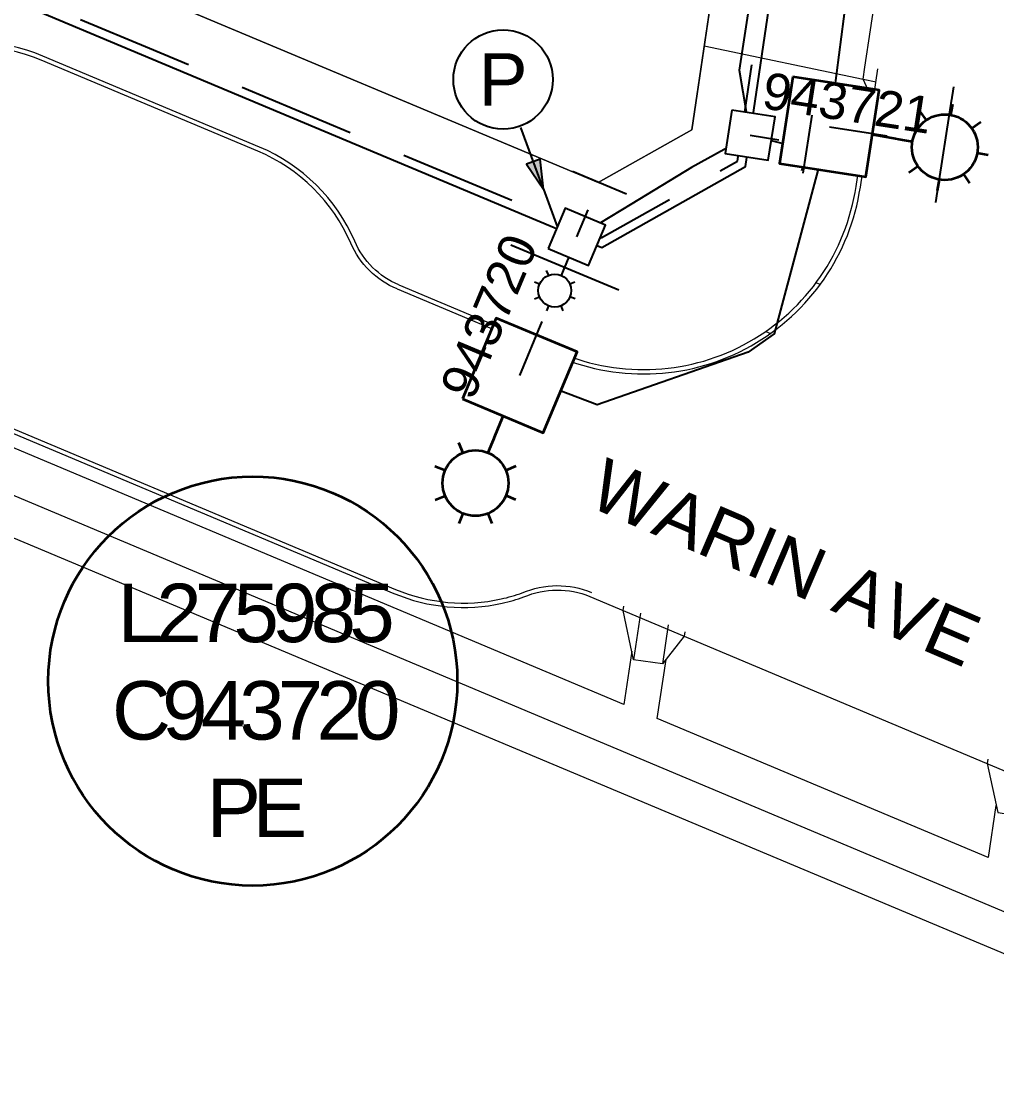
# Model space of a CAD drawing. Header units: metres. Extents: x 307635 to 308805, y 6256169 to 6257356.
# Drawn here: x 308148.45 to 308181.84, y 6256682.75 to 6256719.11 of the extents above; entities that cross this region are included whole.
import ezdxf
from ezdxf.enums import TextEntityAlignment as Align

# ---------------------------------------------------------------- set-up
doc = ezdxf.new("R2010")
doc.units = ezdxf.units.M
doc.linetypes.add('IE Trench LV', pattern=[6, 4, -2])
doc.layers.get('0').update_dxf_attribs({"color": 6})
doc.layers.get('Defpoints').update_dxf_attribs({"color": 250})
doc.layers.add('_User Miscellaneous10', color=252, linetype='Continuous', lineweight=13, transparency=0.5)
for name, color, linetype, lineweight in [('_User_LV_Exist', 5, 'Continuous', 35), ('Cadastre Developer_SP_NEW', 92, 'Continuous', 15), ('Cadastre Land Parcels_SP_EXT', 118, 'Continuous', 15), ('Cadastre Roads_SP_NEW', 214, 'Continuous', 15)]:
    doc.layers.add(name, color=color, linetype=linetype, lineweight=lineweight)
for name, color, linetype in [('Equip_SP_SL_NEW', 2, 'Continuous'), ('Mains_LV_New_R6', 2, 'Cable Z'), ('Mains_LV_New_T84', 2, 'Cable x'), ('Notes_SP_NEW', 51, 'Continuous'), ('SupportsUG_SP_LV_SL_NEW', 2, 'Continuous'), ('Trench_SP_NEW', 2, 'Continuous')]:
    doc.layers.add(name, color=color, linetype=linetype)
doc.styles.add('SL_LABEL', font='arial.ttf', dxfattribs={"height": 2})
doc.styles.get("Standard").update_dxf_attribs({"font": 'arial.ttf'})
doc.linetypes.add('Cable New UG', pattern='A,5.5,-0.01,["X",Standard,S=1.8,R=0,X=0,Y=-0.94],-1.7', length=7.21)
doc.linetypes.add('Cable o', pattern='A,3.5,-0.01,["O",Standard,S=1.25,R=0,X=0,Y=-0.63],-1.36', length=4.87)
doc.linetypes.add('Cable x', pattern='A,4.5,-0.01,["X",Standard,S=1.25,R=0,X=0,Y=-0.65],-1.2', length=5.71)
doc.linetypes.add('Cable Z', pattern='A,5,-0.01,["Z",Standard,S=1.5,R=0,X=0,Y=-0.75],-1.3', length=6.31)

# ---------------------------------------------------------------- blocks, each defined once
blk = doc.blocks.new('COLUMN_NEW')
at = {"layer": 'Defpoints'}
blk.add_line((4, -2), (4, 2), dxfattribs=at)
at = {"width": 0.9, "flags": 8}
blk.add_attdef('ASSET_NUM', text='', height=2, dxfattribs=at).set_placement((4, 2), align=Align.MIDDLE_LEFT)
at = {"flags": 1}
blk.add_attdef('Z', (-2.351, -1.813), '', height=0.2, rotation=270, dxfattribs=at)
at = {"flags": 9}
for tag, p in [('NOTES', (-2, -1.813)), ('SUBURB', (-1.8, -1.813)), ('STREETNAME', (-1.6, -1.813)), ('LOCATION', (-1.4, -1.813)), ('LEGEND', (-1.2, -1.813)), ('USAGE', (-1, -1.813)), ('STATE', (-0.8, -1.813)), ('OWNED_BY', (-0.6, -1.813)), ('COLUMN_TYPE', (-0.4, -1.813)), ('STREET_CODE', (-0.2, -1.813)), ('STRUCTURE_PLANT_NUMBER', (0.031, -1.813))]:
    blk.add_attdef(tag, text='', height=0.2, rotation=270, dxfattribs=at).set_placement(p, align=Align.MIDDLE_LEFT)
at = {"ltscale": 10}
blk.add_wipeout([(-1.5, -1.5), (-1.5, 1.5), (1.5, 1.5), (1.5, -1.5)], dxfattribs=at)
blk.add_lwpolyline([(-1.5, 1.5), (-1.5, -1.5), (1.5, -1.5), (1.5, 1.5)], close=True)
at = {"layer": 'Defpoints'}
blk.add_line((0, 0), (2, 0), dxfattribs=at)
blk = doc.blocks.new('*U263')
for tag, height, rotation, flags, p in [('LANTNUMBER', 0.2, 270, 9, (-1.4, 2.6)), ('LOUTREACH', 0.2, 270, 9, (-1.4, 2.2)), ('LOUTREACHVOCAB', 0.2, 270, 9, (-1.4, 2)), ('LRATECODE', 0.2, 270, 9, (-1.4, 1.8)), ('LREMOVE', 0.2, 270, 9, (-1.4, 1.6)), ('LREPLACE', 0.2, 270, 9, (-1.4, 1.4)), ('LTYPE', 0.2, 270, 9, (-1.4, 1.2)), ('LTYPEVOCAB', 0.2, 270, 9, (-1.4, 1)), ('LEGEND', 0.2, 270, 9, (-1.4, 0.8)), ('SUBURB', 0.2, 270, 9, (-1.4, 0.6)), ('STREETNAME', 0.2, 270, 9, (-1.4, 0.4)), ('LOCATION', 0.2, 270, 9, (-1.4, 0.2)), ('LNEW', 0.2, 270, 9, (-6.4, 0)), ('LMASTVOCAB', 0.2, 270, 9, (-6.2, 0)), ('LMAST', 0.2, 270, 9, (-6, 0)), ('LLAMPVOCAB', 0.2, 270, 9, (-5.8, 0)), ('LLAMP', 0.2, 270, 9, (-5.6, 0)), ('LEXIST', 0.2, 270, 9, (-5.4, 0)), ('LCHARGE3PERCENT', 0.2, 270, 9, (-5.2, 0)), ('LCHARGE3', 0.2, 270, 9, (-5, 0)), ('LCHARGE2PERCENT', 0.2, 270, 9, (-4.8, 0)), ('LCHARGE2', 0.2, 270, 9, (-4.6, 0)), ('LCHARGE1PERCENT', 0.2, 270, 9, (-4.4, 0)), ('LCHARGE1', 0.2, 270, 9, (-4.2, 0)), ('LCATEGORY', 0.2, 270, 9, (-4, 0)), ('LBRACKETVOCAB', 0.2, 270, 9, (-3.8, 0)), ('LBRACKET', 0.2, 270, 9, (-3.6, 0)), ('LKINGHEIGHT', 0.2, 270, 9, (-3.4, 0)), ('CREPLACE', 0.2, 270, 9, (-3.2, 0)), ('CREMOVE', 0.2, 270, 9, (-3, 0)), ('CNUMBER', 0.2, 270, 9, (-2.8, 0)), ('CNEW', 0.2, 270, 9, (-2.6, 0)), ('CEXIST', 0.2, 270, 9, (-2.4, 0)), ('USAGE', 0.2, 270, 9, (-2.2, 0)), ('STATE', 0.2, 270, 9, (-2, 0)), ('OWNED_BY', 0.2, 270, 9, (-1.8, 0)), ('ORIENTATION', 0.2, 270, 9, (-1.6, 0)), ('NOTES', 0.2, 270, 9, (-1.4, 0)), ('NO_PHASES', 0.2, 270, 9, (-1.2, 0)), ('LNUMBER', 1, 247.6127, 8, (-3.591, -6.092))]:
    blk.add_attdef(tag, text='', height=height, rotation=rotation, dxfattribs=dict(flags=flags)).set_placement(p, align=Align.MIDDLE_LEFT)
at = {"style": 'SL_LABEL'}
for tag, height, rotation, flags, p in [('STREET_CODE', 0.001, 270, 9, (0.001, 0)), ('ASSET_NUM', 1, 247.6127, 8, (-1.741, -6.853))]:
    blk.add_attdef(tag, text='', height=height, rotation=rotation, dxfattribs=dict(at, flags=flags)).set_placement(p, align=Align.MIDDLE_LEFT)
at = {"flags": 1}
blk.add_attdef('Z', (0, 0), '', height=0.001, rotation=270, dxfattribs=at)
blk.add_wipeout([(-2.166, -5.259), (-2.908, -4.275), (-3.084, -3.056), (-2.1, -2.314), (-0.881, -2.138), (-0.139, -3.122), (0.037, -4.341), (-0.947, -5.083)])
for p, q in [((0, 0), (-1.095, -2.658)), ((-2.1, -2.314), (-1.956, -2.66)), ((-2.564, -3.27), (-2.91, -3.127)), ((-0.139, -3.122), (-0.485, -3.266)), ((-2.908, -4.275), (-2.562, -4.131)), ((-0.137, -4.27), (-0.483, -4.127)), ((-1.952, -4.739), (-2.095, -5.085)), ((-0.947, -5.083), (-1.091, -4.737))]:
    blk.add_line(p, q)
blk.add_circle((-1.523, -3.699), 1.125)
at = {"flags": 9}
for tag, p in [('OPERATING_VOLTAGE', (-1.4, 0)), ('LANTERN_TYPE', (-1, 0)), ('LANTERN_PURPOSE', (-0.8, 0)), ('CONTROL_TYPE', (-0.6, 0)), ('CONSTRUCTED_VOLTAGE', (-0.4, 0)), ('MAINTAINED_BY', (-1.4, -0.663))]:
    blk.add_attdef(tag, text='', height=0.2, rotation=270, dxfattribs=at).set_placement(p, align=Align.MIDDLE_LEFT)
blk.add_attdef('OPERATED_BY', (-1.4, -0.407), '', height=0.2, rotation=270, dxfattribs=at)
blk = doc.blocks.new('*U264')
for tag, height, rotation, flags, p in [('LANTNUMBER', 0.2, 270, 9, (-1.4, 2.6)), ('LOUTREACH', 0.2, 270, 9, (-1.4, 2.2)), ('LOUTREACHVOCAB', 0.2, 270, 9, (-1.4, 2)), ('LRATECODE', 0.2, 270, 9, (-1.4, 1.8)), ('LREMOVE', 0.2, 270, 9, (-1.4, 1.6)), ('LREPLACE', 0.2, 270, 9, (-1.4, 1.4)), ('LTYPEVOCAB', 0.2, 270, 9, (-1.4, 1)), ('LEGEND', 0.2, 270, 9, (-1.4, 0.8)), ('LTYPE', 0.2, 270, 9, (-1.4, 1.2)), ('SUBURB', 0.2, 270, 9, (-1.4, 0.6)), ('STREETNAME', 0.2, 270, 9, (-1.4, 0.4)), ('LOCATION', 0.2, 270, 9, (-1.4, 0.2)), ('LNEW', 0.2, 270, 9, (-6.4, 0)), ('LMASTVOCAB', 0.2, 270, 9, (-6.2, 0)), ('LMAST', 0.2, 270, 9, (-6, 0)), ('LLAMPVOCAB', 0.2, 270, 9, (-5.8, 0)), ('LLAMP', 0.2, 270, 9, (-5.6, 0)), ('LEXIST', 0.2, 270, 9, (-5.4, 0)), ('LCHARGE3PERCENT', 0.2, 270, 9, (-5.2, 0)), ('LCHARGE3', 0.2, 270, 9, (-5, 0)), ('LCHARGE2PERCENT', 0.2, 270, 9, (-4.8, 0)), ('LCHARGE2', 0.2, 270, 9, (-4.6, 0)), ('LCHARGE1PERCENT', 0.2, 270, 9, (-4.4, 0)), ('LCHARGE1', 0.2, 270, 9, (-4.2, 0)), ('LCATEGORY', 0.2, 270, 9, (-4, 0)), ('LBRACKETVOCAB', 0.2, 270, 9, (-3.8, 0)), ('LBRACKET', 0.2, 270, 9, (-3.6, 0)), ('LKINGHEIGHT', 0.2, 270, 9, (-3.4, 0)), ('CREPLACE', 0.2, 270, 9, (-3.2, 0)), ('CREMOVE', 0.2, 270, 9, (-3, 0)), ('CNUMBER', 0.2, 270, 9, (-2.8, 0)), ('CNEW', 0.2, 270, 9, (-2.6, 0)), ('CEXIST', 0.2, 270, 9, (-2.4, 0)), ('USAGE', 0.2, 270, 9, (-2.2, 0)), ('STATE', 0.2, 270, 9, (-2, 0)), ('OWNED_BY', 0.2, 270, 9, (-1.8, 0)), ('ORIENTATION', 0.2, 270, 9, (-1.6, 0)), ('OPERATING_VOLTAGE', 0.2, 270, 9, (-1.4, 0)), ('MAINTAINED_BY', 0.2, 270, 9, (-1.4, -0.663)), ('NOTES', 0.2, 270, 9, (-1.4, 0)), ('NO_PHASES', 0.2, 270, 9, (-1.2, 0)), ('LANTERN_TYPE', 0.2, 270, 9, (-1, 0)), ('LANTERN_PURPOSE', 0.2, 270, 9, (-0.8, 0)), ('CONTROL_TYPE', 0.2, 270, 9, (-0.6, 0)), ('CONSTRUCTED_VOLTAGE', 0.2, 270, 9, (-0.4, 0)), ('LNUMBER', 1, 345.78163, 8, (6.54, -2.689))]:
    blk.add_attdef(tag, text='', height=height, rotation=rotation, dxfattribs=dict(flags=flags)).set_placement(p, align=Align.MIDDLE_LEFT)
for tag, p, height, flags in [('OPERATED_BY', (-1.4, -0.407), 0.2, 9), ('Z', (0, 0), 0.001, 1)]:
    blk.add_attdef(tag, p, '', height=height, rotation=270, dxfattribs=dict(flags=flags))
at = {"style": 'SL_LABEL'}
for tag, height, rotation, flags, p in [('STREET_CODE', 0.001, 270, 9, (0.001, 0)), ('ASSET_NUM', 1, 345.78163, 8, (7.031, -0.75))]:
    blk.add_attdef(tag, text='', height=height, rotation=rotation, dxfattribs=dict(at, flags=flags)).set_placement(p, align=Align.MIDDLE_LEFT)
blk.add_wipeout([(5.513, -1.397), (4.645, -2.271), (3.463, -2.618), (2.589, -1.75), (2.242, -0.568), (3.11, 0.306), (4.292, 0.653), (5.166, -0.215)])
for p, q in [((0, 0), (2.787, -0.706)), ((3.11, 0.306), (3.302, -0.016)), ((4.246, 0.472), (4.154, 0.108)), ((5.166, -0.215), (4.844, -0.407)), ((4.968, -1.259), (5.332, -1.351)), ((2.589, -1.75), (2.911, -1.558)), ((3.601, -2.073), (3.509, -2.437)), ((4.645, -2.271), (4.453, -1.949))]:
    blk.add_line(p, q)
blk.add_circle((3.877, -0.982), 1.125)
blk = doc.blocks.new('*U269')
for tag, height, rotation, flags, p in [('LANTNUMBER', 0.2, 270, 9, (-1.4, 2.6)), ('LOUTREACH', 0.2, 270, 9, (-1.4, 2.2)), ('LOUTREACHVOCAB', 0.2, 270, 9, (-1.4, 2)), ('LRATECODE', 0.2, 270, 9, (-1.4, 1.8)), ('LREMOVE', 0.2, 270, 9, (-1.4, 1.6)), ('LREPLACE', 0.2, 270, 9, (-1.4, 1.4)), ('LTYPE', 0.2, 270, 9, (-1.4, 1.2)), ('LTYPEVOCAB', 0.2, 270, 9, (-1.4, 1)), ('LEGEND', 0.2, 270, 9, (-1.4, 0.8)), ('SUBURB', 0.2, 270, 9, (-1.4, 0.6)), ('STREETNAME', 0.2, 270, 9, (-1.4, 0.4)), ('LOCATION', 0.2, 270, 9, (-1.4, 0.2)), ('LNEW', 0.2, 270, 9, (-6.4, 0)), ('LMASTVOCAB', 0.2, 270, 9, (-6.2, 0)), ('LMAST', 0.2, 270, 9, (-6, 0)), ('LLAMPVOCAB', 0.2, 270, 9, (-5.8, 0)), ('LLAMP', 0.2, 270, 9, (-5.6, 0)), ('LEXIST', 0.2, 270, 9, (-5.4, 0)), ('LCHARGE3PERCENT', 0.2, 270, 9, (-5.2, 0)), ('LCHARGE3', 0.2, 270, 9, (-5, 0)), ('LCHARGE2PERCENT', 0.2, 270, 9, (-4.8, 0)), ('LCHARGE2', 0.2, 270, 9, (-4.6, 0)), ('LCHARGE1PERCENT', 0.2, 270, 9, (-4.4, 0)), ('LCHARGE1', 0.2, 270, 9, (-4.2, 0)), ('LCATEGORY', 0.2, 270, 9, (-4, 0)), ('LBRACKETVOCAB', 0.2, 270, 9, (-3.8, 0)), ('LBRACKET', 0.2, 270, 9, (-3.6, 0)), ('LKINGHEIGHT', 0.2, 270, 9, (-3.4, 0)), ('CREPLACE', 0.2, 270, 9, (-3.2, 0)), ('CREMOVE', 0.2, 270, 9, (-3, 0)), ('CNUMBER', 0.2, 270, 9, (-2.8, 0)), ('CNEW', 0.2, 270, 9, (-2.6, 0)), ('CEXIST', 0.2, 270, 9, (-2.4, 0)), ('USAGE', 0.2, 270, 9, (-2.2, 0)), ('STATE', 0.2, 270, 9, (-2, 0)), ('OWNED_BY', 0.2, 270, 9, (-1.8, 0)), ('ORIENTATION', 0.2, 270, 9, (-1.6, 0)), ('OPERATING_VOLTAGE', 0.2, 270, 9, (-1.4, 0)), ('NOTES', 0.2, 270, 9, (-1.4, 0)), ('NO_PHASES', 0.2, 270, 9, (-1.2, 0)), ('LANTERN_TYPE', 0.2, 270, 9, (-1, 0)), ('LANTERN_PURPOSE', 0.2, 270, 9, (-0.8, 0)), ('CONTROL_TYPE', 0.2, 270, 9, (-0.6, 0)), ('CONSTRUCTED_VOLTAGE', 0.2, 270, 9, (-0.4, 0)), ('MAINTAINED_BY', 0.2, 270, 9, (-1.4, -0.663)), ('LNUMBER', 1, 349.9816, 8, (6.719, -2.203))]:
    blk.add_attdef(tag, text='', height=height, rotation=rotation, dxfattribs=dict(flags=flags)).set_placement(p, align=Align.MIDDLE_LEFT)
at = {"style": 'SL_LABEL'}
for tag, height, rotation, flags, p in [('ASSET_NUM', 1, 349.9816, 8, (7.067, -0.233)), ('STREET_CODE', 0.001, 270, 9, (0.001, 0))]:
    blk.add_attdef(tag, text='', height=height, rotation=rotation, dxfattribs=dict(at, flags=flags)).set_placement(p, align=Align.MIDDLE_LEFT)
for tag, p, height, flags in [('Z', (0, 0), 0.001, 1), ('OPERATED_BY', (-1.4, -0.407), 0.2, 9)]:
    blk.add_attdef(tag, p, '', height=height, rotation=270, dxfattribs=dict(flags=flags))
blk.add_wipeout([(5.601, -0.989), (4.799, -1.925), (3.645, -2.358), (2.71, -1.556), (2.277, -0.403), (3.079, 0.533), (4.233, 0.966), (5.168, 0.164)])
for p, q in [((4.2, 0.781), (4.135, 0.412)), ((3.079, 0.533), (3.294, 0.226)), ((0, 0), (2.831, -0.5)), ((5.168, 0.164), (4.861, -0.051)), ((5.047, -0.892), (5.416, -0.957)), ((2.71, -1.556), (3.017, -1.341)), ((3.743, -1.804), (3.678, -2.173)), ((4.799, -1.925), (4.584, -1.618))]:
    blk.add_line(p, q)
blk.add_circle((3.939, -0.696), 1.125)
blk = doc.blocks.new('*U291')
h = blk.add_hatch(color=256)
h.dxf.hatch_style = 1
h.paths.add_polyline_path([(1.271, -2.729), (0.802, -2.902), (1.382, -3.754)])
at = {"flags": 128}
blk.add_lwpolyline([(1.271, -2.729), (0.802, -2.902), (1.382, -3.754), (1.271, -2.729)], dxfattribs=at)
at = {"layer": 'Defpoints'}
blk.add_line((1.382, -3.754), (1.9, -5.161), dxfattribs=at)
blk.add_wipeout([(0, 1.75), (-0.021, 1.75), (-0.043, 1.749), (-0.064, 1.749), (-0.086, 1.748), (-0.107, 1.747), (-0.129, 1.745), (-0.15, 1.744), (-0.172, 1.742), (-0.193, 1.739), (-0.214, 1.737), (-0.236, 1.734), (-0.257, 1.731), (-0.278, 1.728), (-0.299, 1.724), (-0.32, 1.72), (-0.341, 1.716), (-0.362, 1.712), (-0.383, 1.707), (-0.404, 1.703), (-0.425, 1.698), (-0.446, 1.692), (-0.467, 1.687), (-0.487, 1.681), (-0.508, 1.675), (-0.529, 1.668), (-0.549, 1.662), (-0.569, 1.655), (-0.59, 1.648), (-0.61, 1.64), (-0.63, 1.633), (-0.65, 1.625), (-0.67, 1.617), (-0.689, 1.608), (-0.709, 1.6), (-0.729, 1.591), (-0.748, 1.582), (-0.768, 1.573), (-0.787, 1.563), (-0.806, 1.553), (-0.825, 1.543), (-0.844, 1.533), (-0.863, 1.523), (-0.881, 1.512), (-0.9, 1.501), (-0.918, 1.49), (-0.936, 1.478), (-0.954, 1.467), (-0.972, 1.455), (-0.99, 1.443), (-1.008, 1.431), (-1.025, 1.418), (-1.042, 1.406), (-1.06, 1.393), (-1.077, 1.38), (-1.094, 1.366), (-1.11, 1.353), (-1.127, 1.339), (-1.143, 1.325), (-1.159, 1.311), (-1.175, 1.297), (-1.191, 1.282), (-1.207, 1.267), (-1.222, 1.253), (-1.237, 1.237), (-1.253, 1.222), (-1.267, 1.207), (-1.282, 1.191), (-1.297, 1.175), (-1.311, 1.159), (-1.325, 1.143), (-1.339, 1.127), (-1.353, 1.11), (-1.366, 1.094), (-1.38, 1.077), (-1.393, 1.06), (-1.406, 1.042), (-1.418, 1.025), (-1.431, 1.008), (-1.443, 0.99), (-1.455, 0.972), (-1.467, 0.954), (-1.478, 0.936), (-1.49, 0.918), (-1.501, 0.9), (-1.512, 0.881), (-1.523, 0.863), (-1.533, 0.844), (-1.543, 0.825), (-1.553, 0.806), (-1.563, 0.787), (-1.573, 0.768), (-1.582, 0.748), (-1.591, 0.729), (-1.6, 0.709), (-1.608, 0.689), (-1.617, 0.67), (-1.625, 0.65), (-1.633, 0.63), (-1.64, 0.61), (-1.648, 0.59), (-1.655, 0.569), (-1.662, 0.549), (-1.668, 0.529), (-1.675, 0.508), (-1.681, 0.487), (-1.687, 0.467), (-1.692, 0.446), (-1.698, 0.425), (-1.703, 0.404), (-1.707, 0.383), (-1.712, 0.362), (-1.716, 0.341), (-1.72, 0.32), (-1.724, 0.299), (-1.728, 0.278), (-1.731, 0.257), (-1.734, 0.236), (-1.737, 0.214), (-1.739, 0.193), (-1.742, 0.172), (-1.744, 0.15), (-1.745, 0.129), (-1.747, 0.107), (-1.748, 0.086), (-1.749, 0.064), (-1.749, 0.043), (-1.75, 0.021), (-1.75, 0), (-1.75, -0.021), (-1.749, -0.043), (-1.749, -0.064), (-1.748, -0.086), (-1.747, -0.107), (-1.745, -0.129), (-1.744, -0.15), (-1.742, -0.172), (-1.739, -0.193), (-1.737, -0.214), (-1.734, -0.236), (-1.731, -0.257), (-1.728, -0.278), (-1.724, -0.299), (-1.72, -0.32), (-1.716, -0.341), (-1.712, -0.362), (-1.707, -0.383), (-1.703, -0.404), (-1.698, -0.425), (-1.692, -0.446), (-1.687, -0.467), (-1.681, -0.487), (-1.675, -0.508), (-1.668, -0.529), (-1.662, -0.549), (-1.655, -0.569), (-1.648, -0.59), (-1.64, -0.61), (-1.633, -0.63), (-1.625, -0.65), (-1.617, -0.67), (-1.608, -0.689), (-1.6, -0.709), (-1.591, -0.729), (-1.582, -0.748), (-1.573, -0.768), (-1.563, -0.787), (-1.553, -0.806), (-1.543, -0.825), (-1.533, -0.844), (-1.523, -0.863), (-1.512, -0.881), (-1.501, -0.9), (-1.49, -0.918), (-1.478, -0.936), (-1.467, -0.954), (-1.455, -0.972), (-1.443, -0.99), (-1.431, -1.008), (-1.418, -1.025), (-1.406, -1.042), (-1.393, -1.06), (-1.38, -1.077), (-1.366, -1.094), (-1.353, -1.11), (-1.339, -1.127), (-1.325, -1.143), (-1.311, -1.159), (-1.297, -1.175), (-1.282, -1.191), (-1.267, -1.207), (-1.253, -1.222), (-1.237, -1.237), (-1.222, -1.253), (-1.207, -1.267), (-1.191, -1.282), (-1.175, -1.297), (-1.159, -1.311), (-1.143, -1.325), (-1.127, -1.339), (-1.11, -1.353), (-1.094, -1.366), (-1.077, -1.38), (-1.06, -1.393), (-1.042, -1.406), (-1.025, -1.418), (-1.008, -1.431), (-0.99, -1.443), (-0.972, -1.455), (-0.954, -1.467), (-0.936, -1.478), (-0.918, -1.49), (-0.9, -1.501), (-0.881, -1.512), (-0.863, -1.523), (-0.844, -1.533), (-0.825, -1.543), (-0.806, -1.553), (-0.787, -1.563), (-0.768, -1.573), (-0.748, -1.582), (-0.729, -1.591), (-0.709, -1.6), (-0.689, -1.608), (-0.67, -1.617), (-0.65, -1.625), (-0.63, -1.633), (-0.61, -1.64), (-0.59, -1.648), (-0.569, -1.655), (-0.549, -1.662), (-0.529, -1.668), (-0.508, -1.675), (-0.487, -1.681), (-0.467, -1.687), (-0.446, -1.692), (-0.425, -1.698), (-0.404, -1.703), (-0.383, -1.707), (-0.362, -1.712), (-0.341, -1.716), (-0.32, -1.72), (-0.299, -1.724), (-0.278, -1.728), (-0.257, -1.731), (-0.236, -1.734), (-0.214, -1.737), (-0.193, -1.739), (-0.172, -1.742), (-0.15, -1.744), (-0.129, -1.745), (-0.107, -1.747), (-0.086, -1.748), (-0.064, -1.749), (-0.043, -1.749), (-0.021, -1.75), (0, -1.75), (0.021, -1.75), (0.043, -1.749), (0.064, -1.749), (0.086, -1.748), (0.107, -1.747), (0.129, -1.745), (0.15, -1.744), (0.172, -1.742), (0.193, -1.739), (0.214, -1.737), (0.236, -1.734), (0.257, -1.731), (0.278, -1.728), (0.299, -1.724), (0.32, -1.72), (0.341, -1.716), (0.362, -1.712), (0.383, -1.707), (0.404, -1.703), (0.425, -1.698), (0.446, -1.692), (0.467, -1.687), (0.487, -1.681), (0.508, -1.675), (0.529, -1.668), (0.549, -1.662), (0.569, -1.655), (0.59, -1.648), (0.61, -1.64), (0.63, -1.633), (0.65, -1.625), (0.67, -1.617), (0.689, -1.608), (0.709, -1.6), (0.729, -1.591), (0.748, -1.582), (0.768, -1.573), (0.787, -1.563), (0.806, -1.553), (0.825, -1.543), (0.844, -1.533), (0.863, -1.523), (0.881, -1.512), (0.9, -1.501), (0.918, -1.49), (0.936, -1.478), (0.954, -1.467), (0.972, -1.455), (0.99, -1.443), (1.008, -1.431), (1.025, -1.418), (1.042, -1.406), (1.06, -1.393), (1.077, -1.38), (1.094, -1.366), (1.11, -1.353), (1.127, -1.339), (1.143, -1.325), (1.159, -1.311), (1.175, -1.297), (1.191, -1.282), (1.207, -1.267), (1.222, -1.253), (1.237, -1.237), (1.253, -1.222), (1.267, -1.207), (1.282, -1.191), (1.297, -1.175), (1.311, -1.159), (1.325, -1.143), (1.339, -1.127), (1.353, -1.11), (1.366, -1.094), (1.38, -1.077), (1.393, -1.06), (1.406, -1.042), (1.418, -1.025), (1.431, -1.008), (1.443, -0.99), (1.455, -0.972), (1.467, -0.954), (1.478, -0.936), (1.49, -0.918), (1.501, -0.9), (1.512, -0.881), (1.523, -0.863), (1.533, -0.844), (1.543, -0.825), (1.553, -0.806), (1.563, -0.787), (1.573, -0.768), (1.582, -0.748), (1.591, -0.729), (1.6, -0.709), (1.608, -0.689), (1.617, -0.67), (1.625, -0.65), (1.633, -0.63), (1.64, -0.61), (1.648, -0.59), (1.655, -0.569), (1.662, -0.549), (1.668, -0.529), (1.675, -0.508), (1.681, -0.487), (1.687, -0.467), (1.692, -0.446), (1.698, -0.425), (1.703, -0.404), (1.707, -0.383), (1.712, -0.362), (1.716, -0.341), (1.72, -0.32), (1.724, -0.299), (1.728, -0.278), (1.731, -0.257), (1.734, -0.236), (1.737, -0.214), (1.739, -0.193), (1.742, -0.172), (1.744, -0.15), (1.745, -0.129), (1.747, -0.107), (1.748, -0.086), (1.749, -0.064), (1.749, -0.043), (1.75, -0.021), (1.75, 0), (1.75, 0.021), (1.749, 0.043), (1.749, 0.064), (1.748, 0.086), (1.747, 0.107), (1.745, 0.129), (1.744, 0.15), (1.742, 0.172), (1.739, 0.193), (1.737, 0.214), (1.734, 0.236), (1.731, 0.257), (1.728, 0.278), (1.724, 0.299), (1.72, 0.32), (1.716, 0.341), (1.712, 0.362), (1.707, 0.383), (1.703, 0.404), (1.698, 0.425), (1.692, 0.446), (1.687, 0.467), (1.681, 0.487), (1.675, 0.508), (1.668, 0.529), (1.662, 0.549), (1.655, 0.569), (1.648, 0.59), (1.64, 0.61), (1.633, 0.63), (1.625, 0.65), (1.617, 0.67), (1.608, 0.689), (1.6, 0.709), (1.591, 0.729), (1.582, 0.748), (1.573, 0.768), (1.563, 0.787), (1.553, 0.806), (1.543, 0.825), (1.533, 0.844), (1.523, 0.863), (1.512, 0.881), (1.501, 0.9), (1.49, 0.918), (1.478, 0.936), (1.467, 0.954), (1.455, 0.972), (1.443, 0.99), (1.431, 1.008), (1.418, 1.025), (1.406, 1.042), (1.393, 1.06), (1.38, 1.077), (1.366, 1.094), (1.353, 1.11), (1.339, 1.127), (1.325, 1.143), (1.311, 1.159), (1.297, 1.175), (1.282, 1.191), (1.267, 1.207), (1.253, 1.222), (1.237, 1.237), (1.222, 1.253), (1.207, 1.267), (1.191, 1.282), (1.175, 1.297), (1.159, 1.311), (1.143, 1.325), (1.127, 1.339), (1.11, 1.353), (1.094, 1.366), (1.077, 1.38), (1.06, 1.393), (1.042, 1.406), (1.025, 1.418), (1.008, 1.431), (0.99, 1.443), (0.972, 1.455), (0.954, 1.467), (0.936, 1.478), (0.918, 1.49), (0.9, 1.501), (0.881, 1.512), (0.863, 1.523), (0.844, 1.533), (0.825, 1.543), (0.806, 1.553), (0.787, 1.563), (0.768, 1.573), (0.748, 1.582), (0.729, 1.591), (0.709, 1.6), (0.689, 1.608), (0.67, 1.617), (0.65, 1.625), (0.63, 1.633), (0.61, 1.64), (0.59, 1.648), (0.569, 1.655), (0.549, 1.662), (0.529, 1.668), (0.508, 1.675), (0.487, 1.681), (0.467, 1.687), (0.446, 1.692), (0.425, 1.698), (0.404, 1.703), (0.383, 1.707), (0.362, 1.712), (0.341, 1.716), (0.32, 1.72), (0.299, 1.724), (0.278, 1.728), (0.257, 1.731), (0.236, 1.734), (0.214, 1.737), (0.193, 1.739), (0.172, 1.742), (0.15, 1.744), (0.129, 1.745), (0.107, 1.747), (0.086, 1.748), (0.064, 1.749), (0.043, 1.749), (0.021, 1.75)])
blk.add_line((1.382, -3.754), (0.605, -1.642))
blk.add_circle((0, 0), 1.7)
at = {"width": 0.9}
blk.add_attdef('CODE', text='', height=1.8, dxfattribs=at).set_placement((0, 0), align=Align.MIDDLE_CENTER)
at = {"flags": 1}
blk.add_attdef('Z', (0, 0), '', height=0.2, dxfattribs=at)

msp = doc.modelspace()

# ---------------------------------------------------------------- linework, layer by layer
at = {"layer": '_User Miscellaneous10'}
for p, q in [((308177.17, 6256713.434), (308177.772, 6256717.48)), ((308177.021, 6256713.457), (308177.492, 6256716.622)), ((308161.373, 6256710.086), (308166.905, 6256707.762)), ((308175.797, 6256710.1), (308175.655, 6256710.16)), ((308161.315, 6256709.947), (308166.847, 6256707.623)), ((308173.936, 6256708.496), (308174.099, 6256708.427))]:
    msp.add_line(p, q, dxfattribs=at)
for points in [[(308177.265, 6256717.129), (308177.325, 6256717.538), (308177.707, 6256720.102)], [(308171.823, 6256718.266), (308177.265, 6256717.129)], [(308177.265, 6256717.129), (308177.706, 6256717.037)], [(308177.492, 6256716.622), (308177.265, 6256717.129)], [(308177.492, 6256716.622), (308177.637, 6256716.592)], [(308171.165, 6256698.217), (308171.144, 6256698.068), (308170.399, 6256697.115), (308169.409, 6256697.259), (308169.05, 6256698.948), (308169.072, 6256699.096)], [(308169.641, 6256698.857), (308169.409, 6256697.259)], [(308170.594, 6256698.457), (308170.399, 6256697.115)], [(308181.806, 6256692.27), (308181.542, 6256690.495), (308170.219, 6256695.252), (308170.519, 6256697.269)], [(308181.537, 6256693.859), (308181.515, 6256693.711), (308181.871, 6256692.028), (308182.86, 6256691.881), (308183.608, 6256692.832), (308183.63, 6256692.98)]]:
    msp.add_lwpolyline(points, dxfattribs=at)
for points in [[(308161.373, 6256710.086, -0.193302), (308159.862, 6256711.579, 0.193302), (308156.602, 6256714.802), (308149.192, 6256717.915, 0.193302), (308144.608, 6256717.987, -0.193302), (308142.484, 6256718.021, -0.193302)], [(308161.315, 6256709.947, -0.193302), (308159.725, 6256711.519, 0.193302), (308156.544, 6256714.663), (308149.134, 6256717.776, 0.193302), (308144.662, 6256717.847, -0.193302), (308142.426, 6256717.882)], [(308169.347, 6256697.55), (308169.077, 6256695.732), (308133.718, 6256710.586), (308127.394, 6256713.236, 0.312195), (308119.049, 6256711.47, 0.312195)], [(308193.607, 6256683.799), (308133.492, 6256709.054), (308127.106, 6256711.737, 0.365711), (308118.659, 6256708.804, 1.634121)], [(308139.657, 6256711.291, -0.024585), (308139.91, 6256711.17, -0.185641), (308141.331, 6256709.45, 0.177165), (308144.428, 6256706.575), (308161.203, 6256699.528, 0.15502), (308164.912, 6256699.192, 0.031415), (308165.653, 6256699.406, -0.20394), (308167.91, 6256699.421, -0.20394)], [(308139.715, 6256711.429, -0.024689), (308139.982, 6256711.301, -0.184843), (308141.47, 6256709.509, 0.176696), (308144.486, 6256706.713), (308161.261, 6256699.666, 0.15502), (308164.879, 6256699.339, 0.031212), (308165.598, 6256699.546, -0.203506), (308167.968, 6256699.56, 197.897055)], [(308167.91, 6256699.421), (308189.591, 6256690.313, -0.193302), (308191.102, 6256688.82, 0.193302), (308194.362, 6256685.597), (308213.646, 6256677.496, 0.054832), (308223.426, 6256674.597, 0.212579), (308228.286, 6256675.787, -0.175545), (308230.133, 6256676.383), (308230.32, 6256676.376)]]:
    msp.add_lwpolyline(points, format="xyb", dxfattribs=at)
for radius in [7.5, 7.35]:
    msp.add_arc((308169.751, 6256714.538), radius, 247.2125, 351.5382, dxfattribs=at)
at = {"layer": 'Cadastre Developer_SP_NEW', "flags": 128}
msp.add_lwpolyline([(308187.261, 6256836.9), (308190.423, 6256832.375), (308184.916, 6256805.995), (308184.383, 6256803.009), (308171.399, 6256715.395), (308168.193, 6256713.587), (308136.174, 6256727.017), (308152.251, 6256836.89), (308157.987, 6256841.174), (308187.261, 6256836.9)], dxfattribs=at)
msp.add_lwpolyline([(308136.174, 6256727.017), (308168.193, 6256713.587), (308171.399, 6256715.395), (308173.429, 6256729.09), (308137.57, 6256736.557)], close=True, dxfattribs=at)
at = {"layer": 'Cadastre Land Parcels_SP_EXT', "linetype": 'Continuous'}
msp.add_lwpolyline([(308212.386, 6256674.488), (308133.34, 6256707.647), (308096.572, 6256456.379)], dxfattribs=at)

# ---------------------------------------------------------------- texts
at = {"layer": '_User_LV_Exist', "lineweight": -2}
msp.add_text('WARIN AVE', height=1.8, rotation=336.7652, dxfattribs=at).set_placement((308167.766, 6256702.546))
at = {"layer": '_User_LV_Exist', "insert": (308156.374, 6256695.526), "char_height": 2, "attachment_point": 5}
msp.add_mtext('{\\T0.8;L275985\\PC943720\\PPE}', dxfattribs=at)
at = {"layer": 'Cadastre Roads_SP_NEW'}
msp.add_text('WARIN AVE', height=1.8, rotation=336.7652, dxfattribs=at).set_placement((308167.766, 6256702.546))

# ---------------------------------------------------------------- next in the draw order: block references
at = {"layer": '_User_LV_Exist', "linetype": 'Cable New UG', "lineweight": -2}
msp.add_blockref('*U263', (308165.519, 6256707.003), dxfattribs=at)
at = {"layer": 'Equip_SP_SL_NEW', "linetype": 'Cable New UG', "xscale": 0.5, "yscale": 0.5, "zscale": 0.5}
for name, p in [('*U264', (308173.4, 6256715.207)), ('*U263', (308167.471, 6256711.742))]:
    msp.add_blockref(name, p, dxfattribs=at)

# ---------------------------------------------------------------- next in the draw order: linework, layer by layer
at = {"layer": '_User_LV_Exist'}
msp.add_circle((308156.374, 6256696.526), 7, dxfattribs=at)
at = {"layer": 'Mains_LV_New_R6', "color": 2, "linetype": 'Cable New UG', "flags": 128}
msp.add_lwpolyline([(308175.407, 6256728.797), (308174.379, 6256725.785), (308173.673, 6256721.667), (308173.024, 6256717.433), (308173.393, 6256715.209), (308171.389, 6256714.105), (308169.347, 6256712.862), (308167.463, 6256711.724)], dxfattribs=at)

# ---------------------------------------------------------------- next in the draw order: block references
at = {"layer": '_User_LV_Exist', "linetype": 'Cable New UG', "lineweight": -2}
msp.add_blockref('*U269', (308176.123, 6256715.493), dxfattribs=at)

# ---------------------------------------------------------------- next in the draw order: linework, layer by layer
at = {"layer": '_User_LV_Exist', "linetype": 'Cable New UG', "lineweight": -2, "flags": 128}
msp.add_lwpolyline([(308165.629, 6256816.76), (308171.181, 6256815.535), (308168.655, 6256798.99), (308145.306, 6256803.067), (308142.843, 6256786.409), (308138.042, 6256753.599), (308133.97, 6256725.773), (308168.322, 6256711.364), (308173.234, 6256714.133), (308175.407, 6256728.797), (308186.433, 6256724.827), (308184.073, 6256708.821), (308187.072, 6256703.5), (308204.449, 6256696.211), (308218.952, 6256690.128, 0.095462), (308230.709, 6256687.617, 0.072101), (308240.041, 6256688.665), (308245.993, 6256690.19)], format="xyb", dxfattribs=at)
at = {"layer": '_User_LV_Exist', "linetype": 'Cable o', "lineweight": -2, "flags": 128}
msp.add_lwpolyline([(308175.407, 6256728.797), (308177.602, 6256726.284), (308176.908, 6256721.666), (308176.108, 6256715.495), (308174.217, 6256708.408), (308173.334, 6256707.788), (308168.164, 6256705.98), (308165.511, 6256706.986)], dxfattribs=at)
at = {"layer": 'Mains_LV_New_T84', "color": 2, "linetype": 'Cable New UG', "flags": 128}
msp.add_lwpolyline([(308160.86, 6256818.692), (308161.966, 6256818.473), (308161.28, 6256814.995), (308147.487, 6256817.821), (308142.843, 6256786.409), (308138.042, 6256753.599), (308133.97, 6256725.773), (308168.322, 6256711.364), (308173.234, 6256714.133), (308175.407, 6256728.797), (308186.433, 6256724.827), (308184.073, 6256708.821), (308187.072, 6256703.5), (308204.449, 6256696.211), (308218.952, 6256690.128, 0.095462), (308230.709, 6256687.617, 0.072101), (308240.041, 6256688.665), (308245.993, 6256690.19)], format="xyb", dxfattribs=at)
at = {"layer": 'Trench_SP_NEW', "linetype": 'IE Trench LV', "flags": 128}
msp.add_lwpolyline([(308148.266, 6256821.397), (308144.159, 6256793.33), (308141.684, 6256776.414), (308138.89, 6256757.319), (308136.279, 6256739.474), (308134.301, 6256725.959), (308152.842, 6256718.183), (308161.267, 6256714.649), (308168.303, 6256711.698), (308172.959, 6256714.322), (308178.92, 6256753.742)], dxfattribs=at)

# ---------------------------------------------------------------- next in the draw order: block references
at = {"layer": '_User_LV_Exist', "lineweight": -2}
for p, rotation in [((308176.108, 6256715.495), 351.2286049474871), ((308165.511, 6256706.986), 67.28105375240133)]:
    msp.add_blockref('COLUMN_NEW', p, dxfattribs=dict(at, rotation=rotation))
at = {"layer": 'Notes_SP_NEW'}
ref = msp.add_blockref('*U291', (308164.94, 6256717.115), dxfattribs=at)
ref.add_attrib('CODE', 'P', dxfattribs={"layer": '0', "height": 1.8}).set_placement((308164.94, 6256717.115), align=Align.MIDDLE_CENTER)

# ---------------------------------------------------------------- next in the draw order: block references
at = {"layer": 'SupportsUG_SP_LV_SL_NEW'}
ref = msp.add_blockref('COLUMN_NEW', (308173.393, 6256715.208), dxfattribs=dict(at, xscale=0.5, yscale=0.5, zscale=0.5, rotation=351.2286049474871))
ref.add_attrib('ASSET_NUM', '943721', dxfattribs={"layer": '0', "height": 1.25, "rotation": 351.2286}).set_placement((308173.851, 6256716.76), align=Align.MIDDLE_LEFT)
ref = msp.add_blockref('COLUMN_NEW', (308167.467, 6256711.733), dxfattribs=dict(at, xscale=0.5, yscale=0.5, zscale=0.5, rotation=67.28105375240133))
ref.add_attrib('ASSET_NUM', '943720', dxfattribs={"layer": '0', "height": 1.25, "rotation": 67.2811}).set_placement((308163.326, 6256706.328), align=Align.MIDDLE_LEFT)

doc.saveas('drawing.dxf')
